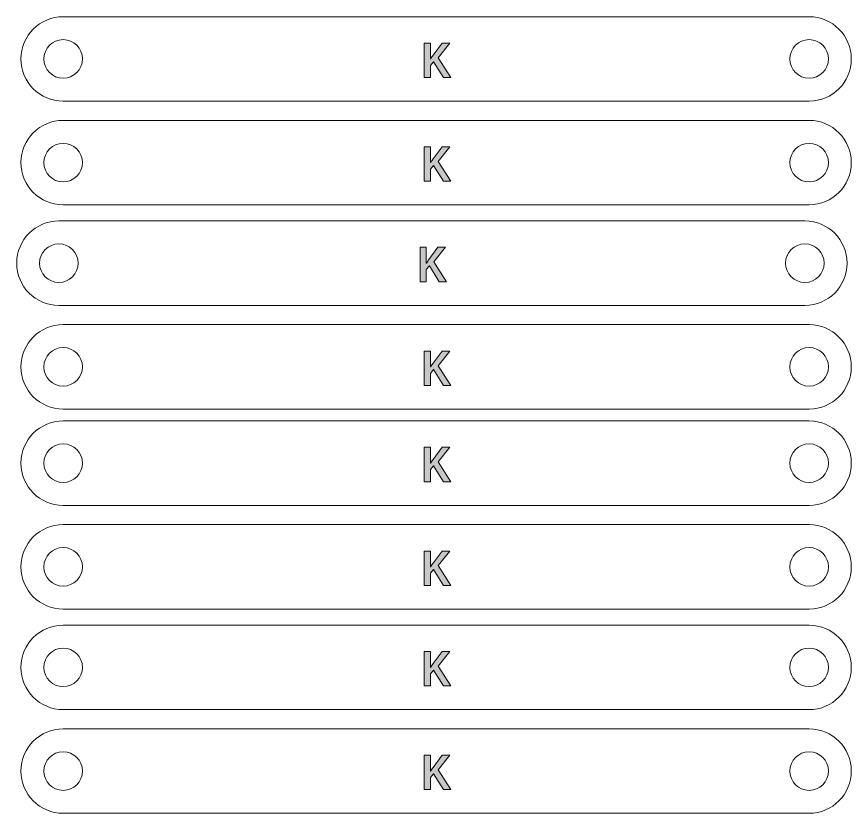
# Model space of a CAD drawing. Header units: inches. Extents: x 104 to 506, y 5 to 299.
# Drawn here: x 163.1 to 232.4, y 232 to 298.1 of the extents above; entities that cross this region are included whole.
import ezdxf

# ---------------------------------------------------------------- set-up
doc = ezdxf.new("R2010")
doc.units = ezdxf.units.IN
doc.header["$MEASUREMENT"] = 0
doc.layers.add('Ebene 1', color=7, linetype='Continuous')

# ---------------------------------------------------------------- blocks, each defined once
blk = doc.blocks.new('block 88')
at = {"layer": 'Ebene 1'}
h = blk.add_hatch(color=250, dxfattribs=at)
h.dxf.hatch_style = 2
edge = h.paths.add_edge_path()
edge.add_spline(control_points=[(196.926, 287.272), (196.926, 287.272), (197.443, 287.272), (197.443, 287.272), (197.443, 287.272), (197.443, 285.96), (197.443, 285.96), (197.443, 285.96), (197.455, 285.96), (197.455, 285.96), (197.523, 286.07), (197.595, 286.172), (197.663, 286.269), (197.663, 286.269), (198.407, 287.272), (198.407, 287.272), (198.407, 287.272), (199.05, 287.272), (199.05, 287.272), (199.05, 287.272), (198.069, 286.057), (198.069, 286.057), (198.069, 286.057), (199.114, 284.42), (199.114, 284.42), (199.114, 284.42), (198.505, 284.42), (198.505, 284.42), (198.505, 284.42), (197.696, 285.727), (197.696, 285.727), (197.696, 285.727), (197.443, 285.423), (197.443, 285.423), (197.443, 285.423), (197.443, 284.42), (197.443, 284.42), (197.443, 284.42), (196.926, 284.42), (196.926, 284.42), (196.926, 284.42), (196.926, 287.272), (196.926, 287.272)], knot_values=[0, 0, 0, 0, 1, 1, 1, 2, 2, 2, 3, 3, 3, 4, 4, 4, 5, 5, 5, 6, 6, 6, 7, 7, 7, 8, 8, 8, 9, 9, 9, 10, 10, 10, 11, 11, 11, 12, 12, 12, 13, 13, 13, 14, 14, 14, 14], degree=3, periodic=1)
at = {"layer": 'Ebene 1', "lineweight": 0}
blk.add_open_spline([(196.926, 287.272), (196.926, 287.272), (197.443, 287.272), (197.443, 287.272), (197.443, 287.272), (197.443, 285.96), (197.443, 285.96), (197.443, 285.96), (197.455, 285.96), (197.455, 285.96), (197.523, 286.07), (197.595, 286.172), (197.663, 286.269), (197.663, 286.269), (198.407, 287.272), (198.407, 287.272), (198.407, 287.272), (199.05, 287.272), (199.05, 287.272), (199.05, 287.272), (198.069, 286.057), (198.069, 286.057), (198.069, 286.057), (199.114, 284.42), (199.114, 284.42), (199.114, 284.42), (198.505, 284.42), (198.505, 284.42), (198.505, 284.42), (197.696, 285.727), (197.696, 285.727), (197.696, 285.727), (197.443, 285.423), (197.443, 285.423), (197.443, 285.423), (197.443, 284.42), (197.443, 284.42), (197.443, 284.42), (196.926, 284.42), (196.926, 284.42), (196.926, 284.42), (196.926, 287.272), (196.926, 287.272)], degree=3, knots=[0, 0, 0, 0, 1, 1, 1, 2, 2, 2, 3, 3, 3, 4, 4, 4, 5, 5, 5, 6, 6, 6, 7, 7, 7, 8, 8, 8, 9, 9, 9, 10, 10, 10, 11, 11, 11, 12, 12, 12, 13, 13, 13, 14, 14, 14, 14], dxfattribs=at)
blk = doc.blocks.new('block 87')
at = {"layer": 'Ebene 1', "lineweight": 0}
for points, knots in [([(232.356, 285.959), (232.356, 284.026), (230.789, 282.459), (228.856, 282.459), (228.856, 282.459), (166.956, 282.459), (166.956, 282.459), (165.023, 282.459), (163.456, 284.026), (163.456, 285.959), (163.456, 285.959), (163.456, 285.959), (163.456, 285.959), (163.456, 287.892), (165.023, 289.459), (166.956, 289.459), (166.956, 289.459), (228.856, 289.459), (228.856, 289.459), (230.789, 289.459), (232.356, 287.892), (232.356, 285.959), (232.356, 285.959), (232.356, 285.959), (232.356, 285.959)], [0, 0, 0, 0, 1, 1, 1, 2, 2, 2, 3, 3, 3, 4, 4, 4, 5, 5, 5, 6, 6, 6, 7, 7, 7, 8, 8, 8, 8]), ([(168.556, 285.959), (168.556, 285.075), (167.839, 284.359), (166.956, 284.359), (166.072, 284.359), (165.356, 285.075), (165.356, 285.959), (165.356, 286.842), (166.072, 287.559), (166.956, 287.559), (167.839, 287.559), (168.556, 286.842), (168.556, 285.959)], [0, 0, 0, 0, 1, 1, 1, 2, 2, 2, 3, 3, 3, 4, 4, 4, 4]), ([(230.456, 285.959), (230.456, 285.075), (229.739, 284.359), (228.856, 284.359), (227.972, 284.359), (227.256, 285.075), (227.256, 285.959), (227.256, 286.842), (227.972, 287.559), (228.856, 287.559), (229.739, 287.559), (230.456, 286.842), (230.456, 285.959)], [0, 0, 0, 0, 1, 1, 1, 2, 2, 2, 3, 3, 3, 4, 4, 4, 4])]:
    blk.add_open_spline(points, degree=3, knots=knots, dxfattribs=at)
at = {"layer": 'Ebene 1'}
blk.add_blockref('block 88', (0, 0), dxfattribs=at)
blk = doc.blocks.new('block 93')
at = {"layer": 'Ebene 1'}
h = blk.add_hatch(color=250, dxfattribs=at)
h.dxf.hatch_style = 2
edge = h.paths.add_edge_path()
edge.add_spline(control_points=[(196.926, 295.871), (196.926, 295.871), (197.443, 295.871), (197.443, 295.871), (197.443, 295.871), (197.443, 294.56), (197.443, 294.56), (197.443, 294.56), (197.455, 294.56), (197.455, 294.56), (197.523, 294.67), (197.595, 294.771), (197.663, 294.868), (197.663, 294.868), (198.407, 295.871), (198.407, 295.871), (198.407, 295.871), (199.05, 295.871), (199.05, 295.871), (199.05, 295.871), (198.069, 294.657), (198.069, 294.657), (198.069, 294.657), (199.114, 293.019), (199.114, 293.019), (199.114, 293.019), (198.505, 293.019), (198.505, 293.019), (198.505, 293.019), (197.696, 294.327), (197.696, 294.327), (197.696, 294.327), (197.443, 294.022), (197.443, 294.022), (197.443, 294.022), (197.443, 293.019), (197.443, 293.019), (197.443, 293.019), (196.926, 293.019), (196.926, 293.019), (196.926, 293.019), (196.926, 295.871), (196.926, 295.871)], knot_values=[0, 0, 0, 0, 1, 1, 1, 2, 2, 2, 3, 3, 3, 4, 4, 4, 5, 5, 5, 6, 6, 6, 7, 7, 7, 8, 8, 8, 9, 9, 9, 10, 10, 10, 11, 11, 11, 12, 12, 12, 13, 13, 13, 14, 14, 14, 14], degree=3, periodic=1)
at = {"layer": 'Ebene 1', "lineweight": 0}
blk.add_open_spline([(196.926, 295.871), (196.926, 295.871), (197.443, 295.871), (197.443, 295.871), (197.443, 295.871), (197.443, 294.56), (197.443, 294.56), (197.443, 294.56), (197.455, 294.56), (197.455, 294.56), (197.523, 294.67), (197.595, 294.771), (197.663, 294.868), (197.663, 294.868), (198.407, 295.871), (198.407, 295.871), (198.407, 295.871), (199.05, 295.871), (199.05, 295.871), (199.05, 295.871), (198.069, 294.657), (198.069, 294.657), (198.069, 294.657), (199.114, 293.019), (199.114, 293.019), (199.114, 293.019), (198.505, 293.019), (198.505, 293.019), (198.505, 293.019), (197.696, 294.327), (197.696, 294.327), (197.696, 294.327), (197.443, 294.022), (197.443, 294.022), (197.443, 294.022), (197.443, 293.019), (197.443, 293.019), (197.443, 293.019), (196.926, 293.019), (196.926, 293.019), (196.926, 293.019), (196.926, 295.871), (196.926, 295.871)], degree=3, knots=[0, 0, 0, 0, 1, 1, 1, 2, 2, 2, 3, 3, 3, 4, 4, 4, 5, 5, 5, 6, 6, 6, 7, 7, 7, 8, 8, 8, 9, 9, 9, 10, 10, 10, 11, 11, 11, 12, 12, 12, 13, 13, 13, 14, 14, 14, 14], dxfattribs=at)
blk = doc.blocks.new('block 92')
at = {"layer": 'Ebene 1', "lineweight": 0}
for points, knots in [([(232.356, 294.558), (232.356, 292.625), (230.789, 291.059), (228.856, 291.059), (228.856, 291.059), (166.956, 291.059), (166.956, 291.059), (165.023, 291.059), (163.456, 292.625), (163.456, 294.558), (163.456, 294.558), (163.456, 294.558), (163.456, 294.558), (163.456, 296.491), (165.023, 298.058), (166.956, 298.058), (166.956, 298.058), (228.856, 298.058), (228.856, 298.058), (230.789, 298.058), (232.356, 296.491), (232.356, 294.558), (232.356, 294.558), (232.356, 294.558), (232.356, 294.558)], [0, 0, 0, 0, 1, 1, 1, 2, 2, 2, 3, 3, 3, 4, 4, 4, 5, 5, 5, 6, 6, 6, 7, 7, 7, 8, 8, 8, 8]), ([(168.556, 294.559), (168.556, 293.675), (167.839, 292.959), (166.956, 292.959), (166.072, 292.959), (165.356, 293.675), (165.356, 294.559), (165.356, 295.442), (166.072, 296.159), (166.956, 296.159), (167.839, 296.159), (168.556, 295.442), (168.556, 294.559)], [0, 0, 0, 0, 1, 1, 1, 2, 2, 2, 3, 3, 3, 4, 4, 4, 4]), ([(230.456, 294.559), (230.456, 293.675), (229.739, 292.959), (228.856, 292.959), (227.972, 292.959), (227.256, 293.675), (227.256, 294.559), (227.256, 295.442), (227.972, 296.159), (228.856, 296.159), (229.739, 296.159), (230.456, 295.442), (230.456, 294.559)], [0, 0, 0, 0, 1, 1, 1, 2, 2, 2, 3, 3, 3, 4, 4, 4, 4])]:
    blk.add_open_spline(points, degree=3, knots=knots, dxfattribs=at)
at = {"layer": 'Ebene 1'}
blk.add_blockref('block 93', (0, 0), dxfattribs=at)
blk = doc.blocks.new('block 158')
at = {"layer": 'Ebene 1'}
h = blk.add_hatch(color=250, dxfattribs=at)
h.dxf.hatch_style = 2
edge = h.paths.add_edge_path()
edge.add_spline(control_points=[(196.926, 270.338), (196.926, 270.338), (197.443, 270.338), (197.443, 270.338), (197.443, 270.338), (197.443, 269.027), (197.443, 269.027), (197.443, 269.027), (197.455, 269.027), (197.455, 269.027), (197.523, 269.137), (197.595, 269.238), (197.663, 269.335), (197.663, 269.335), (198.407, 270.338), (198.407, 270.338), (198.407, 270.338), (199.05, 270.338), (199.05, 270.338), (199.05, 270.338), (198.069, 269.124), (198.069, 269.124), (198.069, 269.124), (199.114, 267.487), (199.114, 267.487), (199.114, 267.487), (198.505, 267.487), (198.505, 267.487), (198.505, 267.487), (197.696, 268.794), (197.696, 268.794), (197.696, 268.794), (197.443, 268.489), (197.443, 268.489), (197.443, 268.489), (197.443, 267.487), (197.443, 267.487), (197.443, 267.487), (196.926, 267.487), (196.926, 267.487), (196.926, 267.487), (196.926, 270.338), (196.926, 270.338)], knot_values=[0, 0, 0, 0, 1, 1, 1, 2, 2, 2, 3, 3, 3, 4, 4, 4, 5, 5, 5, 6, 6, 6, 7, 7, 7, 8, 8, 8, 9, 9, 9, 10, 10, 10, 11, 11, 11, 12, 12, 12, 13, 13, 13, 14, 14, 14, 14], degree=3, periodic=1)
at = {"layer": 'Ebene 1', "lineweight": 0}
blk.add_open_spline([(196.926, 270.338), (196.926, 270.338), (197.443, 270.338), (197.443, 270.338), (197.443, 270.338), (197.443, 269.027), (197.443, 269.027), (197.443, 269.027), (197.455, 269.027), (197.455, 269.027), (197.523, 269.137), (197.595, 269.238), (197.663, 269.335), (197.663, 269.335), (198.407, 270.338), (198.407, 270.338), (198.407, 270.338), (199.05, 270.338), (199.05, 270.338), (199.05, 270.338), (198.069, 269.124), (198.069, 269.124), (198.069, 269.124), (199.114, 267.487), (199.114, 267.487), (199.114, 267.487), (198.505, 267.487), (198.505, 267.487), (198.505, 267.487), (197.696, 268.794), (197.696, 268.794), (197.696, 268.794), (197.443, 268.489), (197.443, 268.489), (197.443, 268.489), (197.443, 267.487), (197.443, 267.487), (197.443, 267.487), (196.926, 267.487), (196.926, 267.487), (196.926, 267.487), (196.926, 270.338), (196.926, 270.338)], degree=3, knots=[0, 0, 0, 0, 1, 1, 1, 2, 2, 2, 3, 3, 3, 4, 4, 4, 5, 5, 5, 6, 6, 6, 7, 7, 7, 8, 8, 8, 9, 9, 9, 10, 10, 10, 11, 11, 11, 12, 12, 12, 13, 13, 13, 14, 14, 14, 14], dxfattribs=at)
blk = doc.blocks.new('block 157')
at = {"layer": 'Ebene 1', "lineweight": 0}
for points, knots in [([(232.356, 269.025), (232.356, 267.092), (230.789, 265.526), (228.856, 265.526), (228.856, 265.526), (166.956, 265.526), (166.956, 265.526), (165.023, 265.526), (163.456, 267.092), (163.456, 269.025), (163.456, 269.025), (163.456, 269.025), (163.456, 269.025), (163.456, 270.958), (165.023, 272.525), (166.956, 272.525), (166.956, 272.525), (228.856, 272.525), (228.856, 272.525), (230.789, 272.525), (232.356, 270.958), (232.356, 269.025), (232.356, 269.025), (232.356, 269.025), (232.356, 269.025)], [0, 0, 0, 0, 1, 1, 1, 2, 2, 2, 3, 3, 3, 4, 4, 4, 5, 5, 5, 6, 6, 6, 7, 7, 7, 8, 8, 8, 8]), ([(168.556, 269.026), (168.556, 268.142), (167.839, 267.426), (166.956, 267.426), (166.072, 267.426), (165.356, 268.142), (165.356, 269.026), (165.356, 269.909), (166.072, 270.626), (166.956, 270.626), (167.839, 270.626), (168.556, 269.909), (168.556, 269.026)], [0, 0, 0, 0, 1, 1, 1, 2, 2, 2, 3, 3, 3, 4, 4, 4, 4]), ([(230.456, 269.026), (230.456, 268.142), (229.739, 267.426), (228.856, 267.426), (227.972, 267.426), (227.256, 268.142), (227.256, 269.026), (227.256, 269.909), (227.972, 270.626), (228.856, 270.626), (229.739, 270.626), (230.456, 269.909), (230.456, 269.026)], [0, 0, 0, 0, 1, 1, 1, 2, 2, 2, 3, 3, 3, 4, 4, 4, 4])]:
    blk.add_open_spline(points, degree=3, knots=knots, dxfattribs=at)
at = {"layer": 'Ebene 1'}
blk.add_blockref('block 158', (0, 0), dxfattribs=at)
blk = doc.blocks.new('block 163')
at = {"layer": 'Ebene 1'}
h = blk.add_hatch(color=250, dxfattribs=at)
h.dxf.hatch_style = 2
edge = h.paths.add_edge_path()
edge.add_spline(control_points=[(196.574, 278.938), (196.574, 278.938), (197.09, 278.938), (197.09, 278.938), (197.09, 278.938), (197.09, 277.626), (197.09, 277.626), (197.09, 277.626), (197.102, 277.626), (197.102, 277.626), (197.17, 277.736), (197.242, 277.838), (197.31, 277.935), (197.31, 277.935), (198.054, 278.938), (198.054, 278.938), (198.054, 278.938), (198.697, 278.938), (198.697, 278.938), (198.697, 278.938), (197.716, 277.724), (197.716, 277.724), (197.716, 277.724), (198.761, 276.086), (198.761, 276.086), (198.761, 276.086), (198.152, 276.086), (198.152, 276.086), (198.152, 276.086), (197.344, 277.394), (197.344, 277.394), (197.344, 277.394), (197.09, 277.089), (197.09, 277.089), (197.09, 277.089), (197.09, 276.086), (197.09, 276.086), (197.09, 276.086), (196.574, 276.086), (196.574, 276.086), (196.574, 276.086), (196.574, 278.938), (196.574, 278.938)], knot_values=[0, 0, 0, 0, 1, 1, 1, 2, 2, 2, 3, 3, 3, 4, 4, 4, 5, 5, 5, 6, 6, 6, 7, 7, 7, 8, 8, 8, 9, 9, 9, 10, 10, 10, 11, 11, 11, 12, 12, 12, 13, 13, 13, 14, 14, 14, 14], degree=3, periodic=1)
at = {"layer": 'Ebene 1', "lineweight": 0}
blk.add_open_spline([(196.574, 278.938), (196.574, 278.938), (197.09, 278.938), (197.09, 278.938), (197.09, 278.938), (197.09, 277.626), (197.09, 277.626), (197.09, 277.626), (197.102, 277.626), (197.102, 277.626), (197.17, 277.736), (197.242, 277.838), (197.31, 277.935), (197.31, 277.935), (198.054, 278.938), (198.054, 278.938), (198.054, 278.938), (198.697, 278.938), (198.697, 278.938), (198.697, 278.938), (197.716, 277.724), (197.716, 277.724), (197.716, 277.724), (198.761, 276.086), (198.761, 276.086), (198.761, 276.086), (198.152, 276.086), (198.152, 276.086), (198.152, 276.086), (197.344, 277.394), (197.344, 277.394), (197.344, 277.394), (197.09, 277.089), (197.09, 277.089), (197.09, 277.089), (197.09, 276.086), (197.09, 276.086), (197.09, 276.086), (196.574, 276.086), (196.574, 276.086), (196.574, 276.086), (196.574, 278.938), (196.574, 278.938)], degree=3, knots=[0, 0, 0, 0, 1, 1, 1, 2, 2, 2, 3, 3, 3, 4, 4, 4, 5, 5, 5, 6, 6, 6, 7, 7, 7, 8, 8, 8, 9, 9, 9, 10, 10, 10, 11, 11, 11, 12, 12, 12, 13, 13, 13, 14, 14, 14, 14], dxfattribs=at)
blk = doc.blocks.new('block 162')
at = {"layer": 'Ebene 1', "lineweight": 0}
for points, knots in [([(232.003, 277.625), (232.003, 275.692), (230.436, 274.125), (228.503, 274.125), (228.503, 274.125), (166.603, 274.125), (166.603, 274.125), (164.67, 274.125), (163.103, 275.692), (163.103, 277.625), (163.103, 277.625), (163.103, 277.625), (163.103, 277.625), (163.103, 279.558), (164.67, 281.125), (166.603, 281.125), (166.603, 281.125), (228.503, 281.125), (228.503, 281.125), (230.436, 281.125), (232.003, 279.558), (232.003, 277.625), (232.003, 277.625), (232.003, 277.625), (232.003, 277.625)], [0, 0, 0, 0, 1, 1, 1, 2, 2, 2, 3, 3, 3, 4, 4, 4, 5, 5, 5, 6, 6, 6, 7, 7, 7, 8, 8, 8, 8]), ([(168.203, 277.625), (168.203, 276.741), (167.486, 276.026), (166.603, 276.026), (165.719, 276.026), (165.003, 276.741), (165.003, 277.625), (165.003, 278.509), (165.719, 279.225), (166.603, 279.225), (167.486, 279.225), (168.203, 278.509), (168.203, 277.625)], [0, 0, 0, 0, 1, 1, 1, 2, 2, 2, 3, 3, 3, 4, 4, 4, 4]), ([(230.103, 277.625), (230.103, 276.741), (229.387, 276.026), (228.503, 276.026), (227.619, 276.026), (226.903, 276.741), (226.903, 277.625), (226.903, 278.509), (227.619, 279.225), (228.503, 279.225), (229.387, 279.225), (230.103, 278.509), (230.103, 277.625)], [0, 0, 0, 0, 1, 1, 1, 2, 2, 2, 3, 3, 3, 4, 4, 4, 4])]:
    blk.add_open_spline(points, degree=3, knots=knots, dxfattribs=at)
at = {"layer": 'Ebene 1'}
blk.add_blockref('block 163', (0, 0), dxfattribs=at)
blk = doc.blocks.new('block 168')
at = {"layer": 'Ebene 1'}
h = blk.add_hatch(color=250, dxfattribs=at)
h.dxf.hatch_style = 2
edge = h.paths.add_edge_path()
edge.add_spline(control_points=[(196.926, 253.758), (196.926, 253.758), (197.443, 253.758), (197.443, 253.758), (197.443, 253.758), (197.443, 252.446), (197.443, 252.446), (197.443, 252.446), (197.455, 252.446), (197.455, 252.446), (197.523, 252.556), (197.595, 252.658), (197.663, 252.755), (197.663, 252.755), (198.407, 253.758), (198.407, 253.758), (198.407, 253.758), (199.05, 253.758), (199.05, 253.758), (199.05, 253.758), (198.069, 252.543), (198.069, 252.543), (198.069, 252.543), (199.114, 250.906), (199.114, 250.906), (199.114, 250.906), (198.505, 250.906), (198.505, 250.906), (198.505, 250.906), (197.696, 252.213), (197.696, 252.213), (197.696, 252.213), (197.443, 251.909), (197.443, 251.909), (197.443, 251.909), (197.443, 250.906), (197.443, 250.906), (197.443, 250.906), (196.926, 250.906), (196.926, 250.906), (196.926, 250.906), (196.926, 253.758), (196.926, 253.758)], knot_values=[0, 0, 0, 0, 1, 1, 1, 2, 2, 2, 3, 3, 3, 4, 4, 4, 5, 5, 5, 6, 6, 6, 7, 7, 7, 8, 8, 8, 9, 9, 9, 10, 10, 10, 11, 11, 11, 12, 12, 12, 13, 13, 13, 14, 14, 14, 14], degree=3, periodic=1)
at = {"layer": 'Ebene 1', "lineweight": 0}
blk.add_open_spline([(196.926, 253.758), (196.926, 253.758), (197.443, 253.758), (197.443, 253.758), (197.443, 253.758), (197.443, 252.446), (197.443, 252.446), (197.443, 252.446), (197.455, 252.446), (197.455, 252.446), (197.523, 252.556), (197.595, 252.658), (197.663, 252.755), (197.663, 252.755), (198.407, 253.758), (198.407, 253.758), (198.407, 253.758), (199.05, 253.758), (199.05, 253.758), (199.05, 253.758), (198.069, 252.543), (198.069, 252.543), (198.069, 252.543), (199.114, 250.906), (199.114, 250.906), (199.114, 250.906), (198.505, 250.906), (198.505, 250.906), (198.505, 250.906), (197.696, 252.213), (197.696, 252.213), (197.696, 252.213), (197.443, 251.909), (197.443, 251.909), (197.443, 251.909), (197.443, 250.906), (197.443, 250.906), (197.443, 250.906), (196.926, 250.906), (196.926, 250.906), (196.926, 250.906), (196.926, 253.758), (196.926, 253.758)], degree=3, knots=[0, 0, 0, 0, 1, 1, 1, 2, 2, 2, 3, 3, 3, 4, 4, 4, 5, 5, 5, 6, 6, 6, 7, 7, 7, 8, 8, 8, 9, 9, 9, 10, 10, 10, 11, 11, 11, 12, 12, 12, 13, 13, 13, 14, 14, 14, 14], dxfattribs=at)
blk = doc.blocks.new('block 167')
at = {"layer": 'Ebene 1', "lineweight": 0}
for points, knots in [([(232.356, 252.445), (232.356, 250.512), (230.789, 248.945), (228.856, 248.945), (228.856, 248.945), (166.956, 248.945), (166.956, 248.945), (165.023, 248.945), (163.456, 250.512), (163.456, 252.445), (163.456, 252.445), (163.456, 252.445), (163.456, 252.445), (163.456, 254.378), (165.023, 255.945), (166.956, 255.945), (166.956, 255.945), (228.856, 255.945), (228.856, 255.945), (230.789, 255.945), (232.356, 254.378), (232.356, 252.445), (232.356, 252.445), (232.356, 252.445), (232.356, 252.445)], [0, 0, 0, 0, 1, 1, 1, 2, 2, 2, 3, 3, 3, 4, 4, 4, 5, 5, 5, 6, 6, 6, 7, 7, 7, 8, 8, 8, 8]), ([(168.556, 252.445), (168.556, 251.561), (167.839, 250.845), (166.956, 250.845), (166.072, 250.845), (165.356, 251.561), (165.356, 252.445), (165.356, 253.329), (166.072, 254.045), (166.956, 254.045), (167.839, 254.045), (168.556, 253.329), (168.556, 252.445)], [0, 0, 0, 0, 1, 1, 1, 2, 2, 2, 3, 3, 3, 4, 4, 4, 4]), ([(230.456, 252.445), (230.456, 251.561), (229.739, 250.845), (228.856, 250.845), (227.972, 250.845), (227.256, 251.561), (227.256, 252.445), (227.256, 253.329), (227.972, 254.045), (228.856, 254.045), (229.739, 254.045), (230.456, 253.329), (230.456, 252.445)], [0, 0, 0, 0, 1, 1, 1, 2, 2, 2, 3, 3, 3, 4, 4, 4, 4])]:
    blk.add_open_spline(points, degree=3, knots=knots, dxfattribs=at)
at = {"layer": 'Ebene 1'}
blk.add_blockref('block 168', (0, 0), dxfattribs=at)
blk = doc.blocks.new('block 173')
at = {"layer": 'Ebene 1'}
h = blk.add_hatch(color=250, dxfattribs=at)
h.dxf.hatch_style = 2
edge = h.paths.add_edge_path()
edge.add_spline(control_points=[(196.926, 262.357), (196.926, 262.357), (197.443, 262.357), (197.443, 262.357), (197.443, 262.357), (197.443, 261.046), (197.443, 261.046), (197.443, 261.046), (197.455, 261.046), (197.455, 261.046), (197.523, 261.156), (197.595, 261.257), (197.663, 261.355), (197.663, 261.355), (198.407, 262.357), (198.407, 262.357), (198.407, 262.357), (199.05, 262.357), (199.05, 262.357), (199.05, 262.357), (198.069, 261.143), (198.069, 261.143), (198.069, 261.143), (199.114, 259.506), (199.114, 259.506), (199.114, 259.506), (198.505, 259.506), (198.505, 259.506), (198.505, 259.506), (197.696, 260.813), (197.696, 260.813), (197.696, 260.813), (197.443, 260.508), (197.443, 260.508), (197.443, 260.508), (197.443, 259.506), (197.443, 259.506), (197.443, 259.506), (196.926, 259.506), (196.926, 259.506), (196.926, 259.506), (196.926, 262.357), (196.926, 262.357)], knot_values=[0, 0, 0, 0, 1, 1, 1, 2, 2, 2, 3, 3, 3, 4, 4, 4, 5, 5, 5, 6, 6, 6, 7, 7, 7, 8, 8, 8, 9, 9, 9, 10, 10, 10, 11, 11, 11, 12, 12, 12, 13, 13, 13, 14, 14, 14, 14], degree=3, periodic=1)
at = {"layer": 'Ebene 1', "lineweight": 0}
blk.add_open_spline([(196.926, 262.357), (196.926, 262.357), (197.443, 262.357), (197.443, 262.357), (197.443, 262.357), (197.443, 261.046), (197.443, 261.046), (197.443, 261.046), (197.455, 261.046), (197.455, 261.046), (197.523, 261.156), (197.595, 261.257), (197.663, 261.355), (197.663, 261.355), (198.407, 262.357), (198.407, 262.357), (198.407, 262.357), (199.05, 262.357), (199.05, 262.357), (199.05, 262.357), (198.069, 261.143), (198.069, 261.143), (198.069, 261.143), (199.114, 259.506), (199.114, 259.506), (199.114, 259.506), (198.505, 259.506), (198.505, 259.506), (198.505, 259.506), (197.696, 260.813), (197.696, 260.813), (197.696, 260.813), (197.443, 260.508), (197.443, 260.508), (197.443, 260.508), (197.443, 259.506), (197.443, 259.506), (197.443, 259.506), (196.926, 259.506), (196.926, 259.506), (196.926, 259.506), (196.926, 262.357), (196.926, 262.357)], degree=3, knots=[0, 0, 0, 0, 1, 1, 1, 2, 2, 2, 3, 3, 3, 4, 4, 4, 5, 5, 5, 6, 6, 6, 7, 7, 7, 8, 8, 8, 9, 9, 9, 10, 10, 10, 11, 11, 11, 12, 12, 12, 13, 13, 13, 14, 14, 14, 14], dxfattribs=at)
blk = doc.blocks.new('block 172')
at = {"layer": 'Ebene 1', "lineweight": 0}
for points, knots in [([(232.356, 261.045), (232.356, 259.111), (230.789, 257.545), (228.856, 257.545), (228.856, 257.545), (166.956, 257.545), (166.956, 257.545), (165.023, 257.545), (163.456, 259.111), (163.456, 261.045), (163.456, 261.045), (163.456, 261.045), (163.456, 261.045), (163.456, 262.978), (165.023, 264.544), (166.956, 264.544), (166.956, 264.544), (228.856, 264.544), (228.856, 264.544), (230.789, 264.544), (232.356, 262.978), (232.356, 261.045), (232.356, 261.045), (232.356, 261.045), (232.356, 261.045)], [0, 0, 0, 0, 1, 1, 1, 2, 2, 2, 3, 3, 3, 4, 4, 4, 5, 5, 5, 6, 6, 6, 7, 7, 7, 8, 8, 8, 8]), ([(168.556, 261.045), (168.556, 260.161), (167.839, 259.445), (166.956, 259.445), (166.072, 259.445), (165.356, 260.161), (165.356, 261.045), (165.356, 261.928), (166.072, 262.645), (166.956, 262.645), (167.839, 262.645), (168.556, 261.928), (168.556, 261.045)], [0, 0, 0, 0, 1, 1, 1, 2, 2, 2, 3, 3, 3, 4, 4, 4, 4]), ([(230.456, 261.045), (230.456, 260.161), (229.739, 259.445), (228.856, 259.445), (227.972, 259.445), (227.256, 260.161), (227.256, 261.045), (227.256, 261.928), (227.972, 262.645), (228.856, 262.645), (229.739, 262.645), (230.456, 261.928), (230.456, 261.045)], [0, 0, 0, 0, 1, 1, 1, 2, 2, 2, 3, 3, 3, 4, 4, 4, 4])]:
    blk.add_open_spline(points, degree=3, knots=knots, dxfattribs=at)
at = {"layer": 'Ebene 1'}
blk.add_blockref('block 173', (0, 0), dxfattribs=at)
blk = doc.blocks.new('block 178')
at = {"layer": 'Ebene 1'}
h = blk.add_hatch(color=250, dxfattribs=at)
h.dxf.hatch_style = 2
edge = h.paths.add_edge_path()
edge.add_spline(control_points=[(196.926, 236.824), (196.926, 236.824), (197.443, 236.824), (197.443, 236.824), (197.443, 236.824), (197.443, 235.513), (197.443, 235.513), (197.443, 235.513), (197.455, 235.513), (197.455, 235.513), (197.523, 235.623), (197.595, 235.724), (197.663, 235.822), (197.663, 235.822), (198.407, 236.824), (198.407, 236.824), (198.407, 236.824), (199.05, 236.824), (199.05, 236.824), (199.05, 236.824), (198.069, 235.61), (198.069, 235.61), (198.069, 235.61), (199.114, 233.973), (199.114, 233.973), (199.114, 233.973), (198.505, 233.973), (198.505, 233.973), (198.505, 233.973), (197.696, 235.28), (197.696, 235.28), (197.696, 235.28), (197.443, 234.975), (197.443, 234.975), (197.443, 234.975), (197.443, 233.973), (197.443, 233.973), (197.443, 233.973), (196.926, 233.973), (196.926, 233.973), (196.926, 233.973), (196.926, 236.824), (196.926, 236.824)], knot_values=[0, 0, 0, 0, 1, 1, 1, 2, 2, 2, 3, 3, 3, 4, 4, 4, 5, 5, 5, 6, 6, 6, 7, 7, 7, 8, 8, 8, 9, 9, 9, 10, 10, 10, 11, 11, 11, 12, 12, 12, 13, 13, 13, 14, 14, 14, 14], degree=3, periodic=1)
at = {"layer": 'Ebene 1', "lineweight": 0}
blk.add_open_spline([(196.926, 236.824), (196.926, 236.824), (197.443, 236.824), (197.443, 236.824), (197.443, 236.824), (197.443, 235.513), (197.443, 235.513), (197.443, 235.513), (197.455, 235.513), (197.455, 235.513), (197.523, 235.623), (197.595, 235.724), (197.663, 235.822), (197.663, 235.822), (198.407, 236.824), (198.407, 236.824), (198.407, 236.824), (199.05, 236.824), (199.05, 236.824), (199.05, 236.824), (198.069, 235.61), (198.069, 235.61), (198.069, 235.61), (199.114, 233.973), (199.114, 233.973), (199.114, 233.973), (198.505, 233.973), (198.505, 233.973), (198.505, 233.973), (197.696, 235.28), (197.696, 235.28), (197.696, 235.28), (197.443, 234.975), (197.443, 234.975), (197.443, 234.975), (197.443, 233.973), (197.443, 233.973), (197.443, 233.973), (196.926, 233.973), (196.926, 233.973), (196.926, 233.973), (196.926, 236.824), (196.926, 236.824)], degree=3, knots=[0, 0, 0, 0, 1, 1, 1, 2, 2, 2, 3, 3, 3, 4, 4, 4, 5, 5, 5, 6, 6, 6, 7, 7, 7, 8, 8, 8, 9, 9, 9, 10, 10, 10, 11, 11, 11, 12, 12, 12, 13, 13, 13, 14, 14, 14, 14], dxfattribs=at)
blk = doc.blocks.new('block 177')
at = {"layer": 'Ebene 1', "lineweight": 0}
for points, knots in [([(232.356, 235.512), (232.356, 233.579), (230.789, 232.012), (228.856, 232.012), (228.856, 232.012), (166.956, 232.012), (166.956, 232.012), (165.023, 232.012), (163.456, 233.579), (163.456, 235.512), (163.456, 235.512), (163.456, 235.512), (163.456, 235.512), (163.456, 237.445), (165.023, 239.011), (166.956, 239.011), (166.956, 239.011), (228.856, 239.011), (228.856, 239.011), (230.789, 239.011), (232.356, 237.445), (232.356, 235.512), (232.356, 235.512), (232.356, 235.512), (232.356, 235.512)], [0, 0, 0, 0, 1, 1, 1, 2, 2, 2, 3, 3, 3, 4, 4, 4, 5, 5, 5, 6, 6, 6, 7, 7, 7, 8, 8, 8, 8]), ([(168.556, 235.512), (168.556, 234.628), (167.839, 233.912), (166.956, 233.912), (166.072, 233.912), (165.356, 234.628), (165.356, 235.512), (165.356, 236.395), (166.072, 237.112), (166.956, 237.112), (167.839, 237.112), (168.556, 236.395), (168.556, 235.512)], [0, 0, 0, 0, 1, 1, 1, 2, 2, 2, 3, 3, 3, 4, 4, 4, 4]), ([(230.456, 235.512), (230.456, 234.628), (229.739, 233.912), (228.856, 233.912), (227.972, 233.912), (227.256, 234.628), (227.256, 235.512), (227.256, 236.395), (227.972, 237.112), (228.856, 237.112), (229.739, 237.112), (230.456, 236.395), (230.456, 235.512)], [0, 0, 0, 0, 1, 1, 1, 2, 2, 2, 3, 3, 3, 4, 4, 4, 4])]:
    blk.add_open_spline(points, degree=3, knots=knots, dxfattribs=at)
at = {"layer": 'Ebene 1'}
blk.add_blockref('block 178', (0, 0), dxfattribs=at)
blk = doc.blocks.new('block 183')
at = {"layer": 'Ebene 1'}
h = blk.add_hatch(color=250, dxfattribs=at)
h.dxf.hatch_style = 2
edge = h.paths.add_edge_path()
edge.add_spline(control_points=[(196.926, 245.424), (196.926, 245.424), (197.443, 245.424), (197.443, 245.424), (197.443, 245.424), (197.443, 244.112), (197.443, 244.112), (197.443, 244.112), (197.455, 244.112), (197.455, 244.112), (197.523, 244.222), (197.595, 244.324), (197.663, 244.421), (197.663, 244.421), (198.407, 245.424), (198.407, 245.424), (198.407, 245.424), (199.05, 245.424), (199.05, 245.424), (199.05, 245.424), (198.069, 244.21), (198.069, 244.21), (198.069, 244.21), (199.114, 242.572), (199.114, 242.572), (199.114, 242.572), (198.505, 242.572), (198.505, 242.572), (198.505, 242.572), (197.696, 243.88), (197.696, 243.88), (197.696, 243.88), (197.443, 243.575), (197.443, 243.575), (197.443, 243.575), (197.443, 242.572), (197.443, 242.572), (197.443, 242.572), (196.926, 242.572), (196.926, 242.572), (196.926, 242.572), (196.926, 245.424), (196.926, 245.424)], knot_values=[0, 0, 0, 0, 1, 1, 1, 2, 2, 2, 3, 3, 3, 4, 4, 4, 5, 5, 5, 6, 6, 6, 7, 7, 7, 8, 8, 8, 9, 9, 9, 10, 10, 10, 11, 11, 11, 12, 12, 12, 13, 13, 13, 14, 14, 14, 14], degree=3, periodic=1)
at = {"layer": 'Ebene 1', "lineweight": 0}
blk.add_open_spline([(196.926, 245.424), (196.926, 245.424), (197.443, 245.424), (197.443, 245.424), (197.443, 245.424), (197.443, 244.112), (197.443, 244.112), (197.443, 244.112), (197.455, 244.112), (197.455, 244.112), (197.523, 244.222), (197.595, 244.324), (197.663, 244.421), (197.663, 244.421), (198.407, 245.424), (198.407, 245.424), (198.407, 245.424), (199.05, 245.424), (199.05, 245.424), (199.05, 245.424), (198.069, 244.21), (198.069, 244.21), (198.069, 244.21), (199.114, 242.572), (199.114, 242.572), (199.114, 242.572), (198.505, 242.572), (198.505, 242.572), (198.505, 242.572), (197.696, 243.88), (197.696, 243.88), (197.696, 243.88), (197.443, 243.575), (197.443, 243.575), (197.443, 243.575), (197.443, 242.572), (197.443, 242.572), (197.443, 242.572), (196.926, 242.572), (196.926, 242.572), (196.926, 242.572), (196.926, 245.424), (196.926, 245.424)], degree=3, knots=[0, 0, 0, 0, 1, 1, 1, 2, 2, 2, 3, 3, 3, 4, 4, 4, 5, 5, 5, 6, 6, 6, 7, 7, 7, 8, 8, 8, 9, 9, 9, 10, 10, 10, 11, 11, 11, 12, 12, 12, 13, 13, 13, 14, 14, 14, 14], dxfattribs=at)
blk = doc.blocks.new('block 182')
at = {"layer": 'Ebene 1', "lineweight": 0}
for points, knots in [([(232.356, 244.111), (232.356, 242.178), (230.789, 240.611), (228.856, 240.611), (228.856, 240.611), (166.956, 240.611), (166.956, 240.611), (165.023, 240.611), (163.456, 242.178), (163.456, 244.111), (163.456, 244.111), (163.456, 244.111), (163.456, 244.111), (163.456, 246.044), (165.023, 247.611), (166.956, 247.611), (166.956, 247.611), (228.856, 247.611), (228.856, 247.611), (230.789, 247.611), (232.356, 246.044), (232.356, 244.111), (232.356, 244.111), (232.356, 244.111), (232.356, 244.111)], [0, 0, 0, 0, 1, 1, 1, 2, 2, 2, 3, 3, 3, 4, 4, 4, 5, 5, 5, 6, 6, 6, 7, 7, 7, 8, 8, 8, 8]), ([(168.556, 244.112), (168.556, 243.228), (167.839, 242.512), (166.956, 242.512), (166.072, 242.512), (165.356, 243.228), (165.356, 244.112), (165.356, 244.995), (166.072, 245.711), (166.956, 245.711), (167.839, 245.711), (168.556, 244.995), (168.556, 244.112)], [0, 0, 0, 0, 1, 1, 1, 2, 2, 2, 3, 3, 3, 4, 4, 4, 4]), ([(230.456, 244.112), (230.456, 243.228), (229.739, 242.512), (228.856, 242.512), (227.972, 242.512), (227.256, 243.228), (227.256, 244.112), (227.256, 244.995), (227.972, 245.711), (228.856, 245.711), (229.739, 245.711), (230.456, 244.995), (230.456, 244.112)], [0, 0, 0, 0, 1, 1, 1, 2, 2, 2, 3, 3, 3, 4, 4, 4, 4])]:
    blk.add_open_spline(points, degree=3, knots=knots, dxfattribs=at)
at = {"layer": 'Ebene 1'}
blk.add_blockref('block 183', (0, 0), dxfattribs=at)

msp = doc.modelspace()

# ---------------------------------------------------------------- block references
at = {"layer": 'Ebene 1'}
for name in ['block 92', 'block 87', 'block 162', 'block 157', 'block 172', 'block 167', 'block 182', 'block 177']:
    msp.add_blockref(name, (0, 0), dxfattribs=at)

doc.saveas('drawing.dxf')
